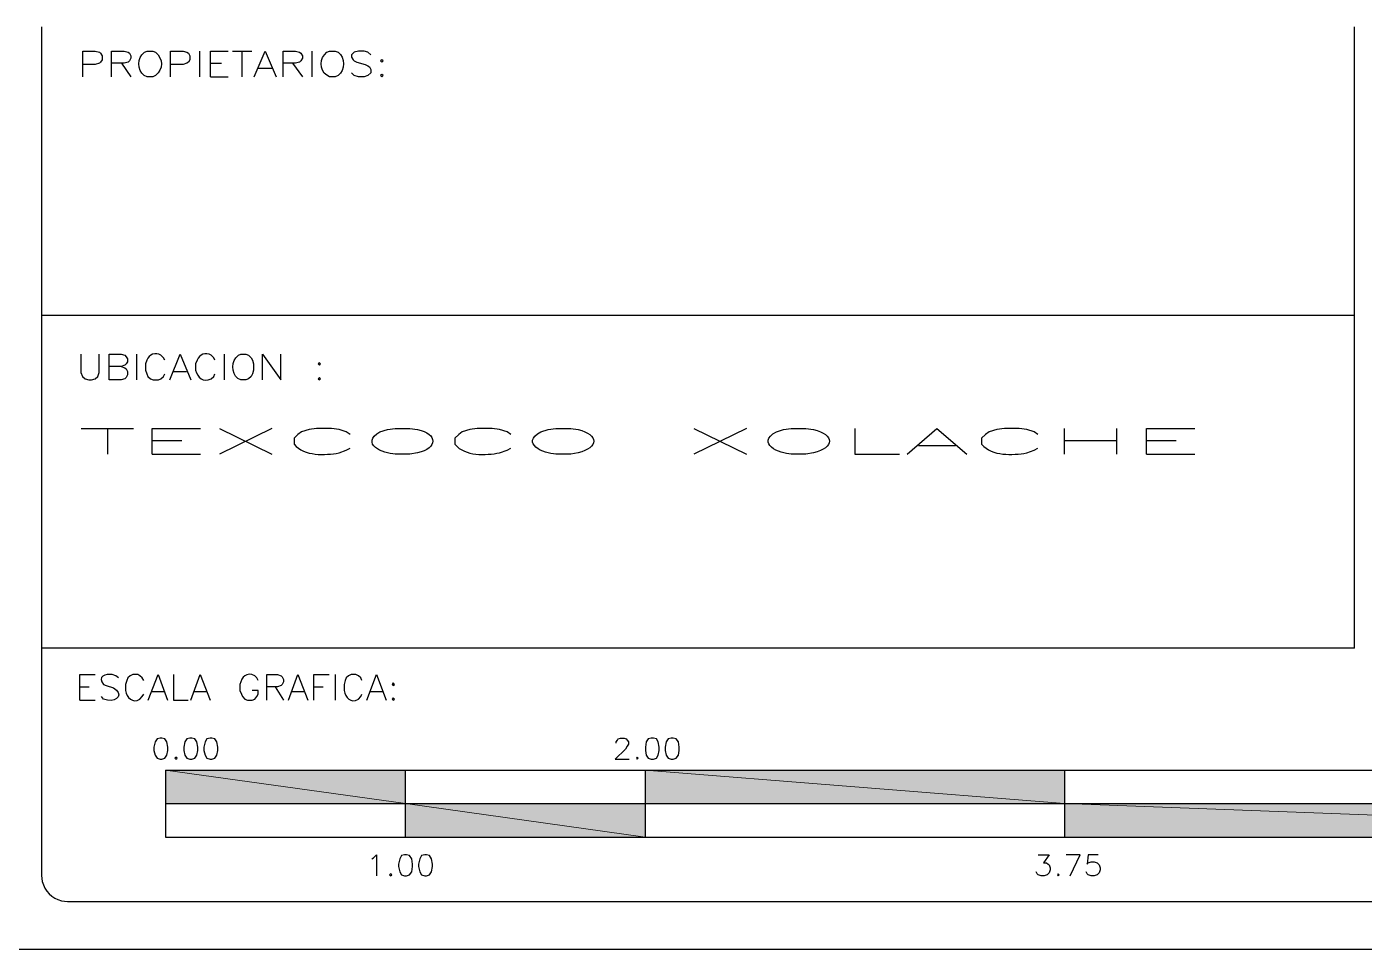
# Model space of a CAD drawing. Header units: millimetres. Extents: x -3 to 3438, y -2371 to 140.
# Drawn here: x 541.09 to 568.99, y -75.21 to -55.98 of the extents above; entities that cross this region are included whole.
import ezdxf

# ---------------------------------------------------------------- set-up
doc = ezdxf.new("R2010")
doc.units = ezdxf.units.MM
doc.layers.add('1- 1', color=1, linetype='Continuous')
doc.layers.add('1- 3', color=3, linetype='Continuous')

msp = doc.modelspace()

# ---------------------------------------------------------------- hatches: boundary and pattern name
at = {"layer": '1- 3'}
for points in [[(543.979, -71.477), (548.987, -72.172), (543.979, -72.172)], [(543.979, -71.477), (548.987, -71.477), (548.987, -72.172)], [(553.987, -71.477), (562.739, -72.172), (553.987, -72.172)], [(553.987, -71.477), (562.739, -71.477), (562.739, -72.172)], [(548.987, -72.172), (553.987, -72.875), (548.987, -72.875)], [(548.987, -72.172), (553.987, -72.172), (553.987, -72.875)], [(562.739, -72.172), (581.498, -72.875), (562.739, -72.875)], [(562.739, -72.172), (581.498, -72.172), (581.498, -72.875)]]:
    msp.add_hatch(color=256, dxfattribs=at).paths.add_polyline_path(points)

# ---------------------------------------------------------------- linework, layer by layer
at = {"layer": '1- 1', "lineweight": 25}
msp.add_lwpolyline([(294.776, 139.89), (294.776, -75.213), (584.919, -75.213), (584.919, 139.89), (294.776, 139.89)], dxfattribs=at)
at = {"layer": '1- 3', "lineweight": 25}
for points in [[(568.789, -68.933), (568.789, -55.979)], [(542.257, -57.022), (542.257, -56.485), (542.517, -56.485), (542.604, -56.508), (542.628, -56.532), (542.66, -56.587), (542.66, -56.666), (542.628, -56.714), (542.604, -56.737), (542.517, -56.769), (542.257, -56.769)], [(542.857, -57.022), (542.857, -56.485), (543.118, -56.485), (543.205, -56.508), (543.228, -56.532), (543.26, -56.587), (543.26, -56.635), (543.228, -56.69), (543.205, -56.714), (543.118, -56.737), (542.857, -56.737)], [(544.089, -57.022), (544.089, -56.485), (544.35, -56.485), (544.429, -56.508), (544.46, -56.532), (544.492, -56.587), (544.492, -56.666), (544.46, -56.714), (544.429, -56.737), (544.35, -56.769), (544.089, -56.769)], [(544.69, -56.485), (544.69, -57.022)], [(544.919, -57.022), (544.919, -56.485), (545.29, -56.485)], [(545.377, -56.485), (545.78, -56.485)], [(545.574, -56.485), (545.574, -57.022)], [(545.835, -57.022), (546.064, -56.485), (546.293, -57.022)], [(546.435, -57.022), (546.435, -56.485), (546.696, -56.485), (546.775, -56.508), (546.806, -56.532), (546.838, -56.587), (546.838, -56.635), (546.806, -56.69), (546.775, -56.714), (546.696, -56.737), (546.435, -56.737)], [(547.036, -56.485), (547.036, -57.022)], [(548.268, -56.564), (548.205, -56.508), (548.126, -56.485), (548.007, -56.485), (547.92, -56.508), (547.865, -56.564), (547.865, -56.611), (547.897, -56.666), (547.92, -56.69), (547.975, -56.714), (548.149, -56.769), (548.205, -56.793), (548.236, -56.816), (548.268, -56.872), (548.268, -56.943), (548.205, -56.998), (548.126, -57.022), (548.007, -57.022), (547.92, -56.998), (547.865, -56.943)], [(543.062, -56.737), (543.26, -57.022)], [(544.919, -56.737), (545.148, -56.737)], [(545.922, -56.84), (546.206, -56.84)], [(546.633, -56.737), (546.838, -57.022)], [(548.497, -56.666), (548.465, -56.69), (548.497, -56.714), (548.521, -56.69), (548.497, -56.666)], [(544.919, -57.022), (545.29, -57.022)], [(548.497, -56.974), (548.465, -56.998), (548.497, -57.022), (548.521, -56.998), (548.497, -56.974)], [(568.789, -61.998), (541.396, -61.998)], [(542.217, -62.804), (542.217, -63.191), (542.249, -63.27), (542.304, -63.317), (542.383, -63.341), (542.438, -63.341), (542.517, -63.317), (542.573, -63.27), (542.596, -63.191), (542.596, -62.804)], [(542.81, -63.341), (542.81, -62.804), (543.054, -62.804), (543.133, -62.827), (543.165, -62.859), (543.189, -62.906), (543.189, -62.962), (543.165, -63.009), (543.133, -63.033), (543.054, -63.064), (542.81, -63.064)], [(543.378, -62.804), (543.378, -63.341)], [(544.073, -63.341), (544.287, -62.804), (544.508, -63.341)], [(545.203, -62.804), (545.203, -63.341)], [(546.009, -63.341), (546.009, -62.804), (546.388, -63.341), (546.388, -62.804)], [(547.194, -62.985), (547.17, -63.009), (547.194, -63.033), (547.217, -63.009), (547.194, -62.985)], [(543.054, -63.064), (543.133, -63.088), (543.165, -63.112), (543.189, -63.167), (543.189, -63.238), (543.165, -63.294), (543.133, -63.317), (543.054, -63.341), (542.81, -63.341)], [(544.152, -63.167), (544.421, -63.167)], [(547.194, -63.294), (547.17, -63.317), (547.194, -63.341), (547.217, -63.317), (547.194, -63.294)], [(542.225, -64.352), (543.315, -64.352)], [(542.77, -64.352), (542.77, -64.889)], [(543.702, -64.889), (543.702, -64.352), (544.713, -64.352)], [(545.108, -64.352), (546.198, -64.889)], [(546.198, -64.352), (545.108, -64.889)], [(555.006, -64.352), (556.103, -64.889)], [(556.103, -64.352), (555.006, -64.889)], [(558.363, -64.352), (558.363, -64.889), (559.295, -64.889)], [(559.453, -64.889), (560.077, -64.352), (560.701, -64.889)], [(562.731, -64.352), (562.731, -64.889)], [(563.821, -64.352), (563.821, -64.889)], [(564.445, -64.889), (564.445, -64.352), (565.456, -64.352)], [(543.702, -64.605), (544.326, -64.605)], [(559.69, -64.707), (560.464, -64.707)], [(562.731, -64.605), (563.821, -64.605)], [(564.445, -64.605), (565.069, -64.605)], [(543.702, -64.889), (544.713, -64.889)], [(564.445, -64.889), (565.456, -64.889)], [(568.789, -68.933), (541.396, -68.933)], [(542.193, -70.023), (542.193, -69.486), (542.517, -69.486)], [(542.193, -69.739), (542.391, -69.739)], [(543.623, -70.023), (543.829, -69.486), (544.026, -70.023)], [(544.152, -69.486), (544.152, -70.023), (544.453, -70.023)], [(544.508, -70.023), (544.705, -69.486), (544.911, -70.023)], [(546.096, -70.023), (546.096, -69.486), (546.317, -69.486), (546.396, -69.51), (546.419, -69.534), (546.443, -69.589), (546.443, -69.636), (546.419, -69.692), (546.396, -69.715), (546.317, -69.739), (546.096, -69.739)], [(546.269, -69.739), (546.443, -70.023)], [(546.546, -70.023), (546.743, -69.486), (546.949, -70.023)], [(547.075, -70.023), (547.075, -69.486), (547.399, -69.486)], [(547.075, -69.739), (547.273, -69.739)], [(547.525, -69.486), (547.525, -70.023)], [(548.181, -70.023), (548.386, -69.486), (548.584, -70.023)], [(548.734, -69.66), (548.71, -69.692), (548.734, -69.715), (548.758, -69.692), (548.734, -69.66)], [(542.193, -70.023), (542.517, -70.023)], [(543.702, -69.842), (543.955, -69.842)], [(544.579, -69.842), (544.832, -69.842)], [(546.625, -69.842), (546.87, -69.842)], [(548.26, -69.842), (548.513, -69.842)], [(548.734, -69.968), (548.71, -70), (548.734, -70.023), (548.758, -70), (548.734, -69.968)], [(543.868, -70.813), (543.805, -70.829), (543.765, -70.892), (543.742, -71.003), (543.742, -71.066), (543.765, -71.169), (543.805, -71.232), (543.868, -71.248), (543.908, -71.248), (543.971, -71.232), (544.01, -71.169), (544.034, -71.066), (544.034, -71.003), (544.01, -70.892), (543.971, -70.829), (543.908, -70.813), (543.868, -70.813)], [(544.492, -70.813), (544.429, -70.829), (544.389, -70.892), (544.366, -71.003), (544.366, -71.066), (544.389, -71.169), (544.429, -71.232), (544.492, -71.248), (544.532, -71.248), (544.595, -71.232), (544.634, -71.169), (544.658, -71.066), (544.658, -71.003), (544.634, -70.892), (544.595, -70.829), (544.532, -70.813), (544.492, -70.813)], [(544.911, -70.813), (544.848, -70.829), (544.808, -70.892), (544.784, -71.003), (544.784, -71.066), (544.808, -71.169), (544.848, -71.232), (544.911, -71.248), (544.95, -71.248), (545.013, -71.232), (545.053, -71.169), (545.077, -71.066), (545.077, -71.003), (545.053, -70.892), (545.013, -70.829), (544.95, -70.813), (544.911, -70.813)], [(553.386, -70.916), (553.386, -70.892), (553.41, -70.853), (553.426, -70.829), (553.473, -70.813), (553.552, -70.813), (553.592, -70.829), (553.615, -70.853), (553.639, -70.892), (553.639, -70.94), (553.615, -70.979), (553.576, -71.042), (553.363, -71.248), (553.655, -71.248)], [(554.113, -70.813), (554.05, -70.829), (554.01, -70.892), (553.994, -71.003), (553.994, -71.066), (554.01, -71.169), (554.05, -71.232), (554.113, -71.248), (554.16, -71.248), (554.224, -71.232), (554.263, -71.169), (554.279, -71.066), (554.279, -71.003), (554.263, -70.892), (554.224, -70.829), (554.16, -70.813), (554.113, -70.813)], [(554.532, -70.813), (554.468, -70.829), (554.429, -70.892), (554.405, -71.003), (554.405, -71.066), (554.429, -71.169), (554.468, -71.232), (554.532, -71.248), (554.571, -71.248), (554.634, -71.232), (554.682, -71.169), (554.697, -71.066), (554.697, -71.003), (554.682, -70.892), (554.634, -70.829), (554.571, -70.813), (554.532, -70.813)], [(544.2, -71.208), (544.176, -71.232), (544.2, -71.248), (544.224, -71.232), (544.2, -71.208)], [(553.821, -71.208), (553.805, -71.232), (553.821, -71.248), (553.844, -71.232), (553.821, -71.208)], [(543.979, -71.477), (581.498, -71.477)], [(543.979, -71.477), (543.979, -72.875)], [(548.987, -72.875), (548.987, -71.477)], [(553.987, -71.477), (553.987, -72.875)], [(562.739, -71.477), (562.739, -72.875)], [(543.979, -72.172), (581.498, -72.172)], [(543.979, -72.875), (581.498, -72.875)], [(548.284, -73.325), (548.323, -73.309), (548.386, -73.246), (548.386, -73.681)], [(548.971, -73.246), (548.908, -73.262), (548.868, -73.325), (548.844, -73.436), (548.844, -73.491), (548.868, -73.602), (548.908, -73.665), (548.971, -73.681), (549.01, -73.681), (549.073, -73.665), (549.121, -73.602), (549.137, -73.491), (549.137, -73.436), (549.121, -73.325), (549.073, -73.262), (549.01, -73.246), (548.971, -73.246)], [(549.389, -73.246), (549.326, -73.262), (549.287, -73.325), (549.263, -73.436), (549.263, -73.491), (549.287, -73.602), (549.326, -73.665), (549.389, -73.681), (549.429, -73.681), (549.492, -73.665), (549.532, -73.602), (549.555, -73.491), (549.555, -73.436), (549.532, -73.325), (549.492, -73.262), (549.429, -73.246), (549.389, -73.246)], [(562.186, -73.246), (562.415, -73.246), (562.296, -73.412), (562.359, -73.412), (562.399, -73.436), (562.415, -73.451), (562.438, -73.515), (562.438, -73.554), (562.415, -73.617), (562.375, -73.665), (562.312, -73.681), (562.249, -73.681), (562.186, -73.665), (562.17, -73.641), (562.146, -73.602)], [(562.857, -73.681), (563.062, -73.246), (562.77, -73.246)], [(563.442, -73.246), (563.228, -73.246), (563.212, -73.436), (563.228, -73.412), (563.291, -73.388), (563.355, -73.388), (563.418, -73.412), (563.457, -73.451), (563.481, -73.515), (563.481, -73.554), (563.457, -73.617), (563.418, -73.665), (563.355, -73.681), (563.291, -73.681), (563.228, -73.665), (563.212, -73.641), (563.189, -73.602)], [(548.679, -73.641), (548.655, -73.665), (548.679, -73.681), (548.702, -73.665), (548.679, -73.641)], [(562.604, -73.641), (562.588, -73.665), (562.604, -73.681), (562.628, -73.665), (562.604, -73.641)]]:
    msp.add_lwpolyline(points, dxfattribs=at)
at = {"layer": '1- 3', "lineweight": 0}
for points in [[(543.979, -71.477), (548.987, -72.172), (543.979, -72.172)], [(543.979, -71.477), (548.987, -71.477), (548.987, -72.172)], [(553.987, -71.477), (562.739, -72.172), (553.987, -72.172)], [(553.987, -71.477), (562.739, -71.477), (562.739, -72.172)], [(548.987, -72.172), (553.987, -72.875), (548.987, -72.875)], [(548.987, -72.172), (553.987, -72.172), (553.987, -72.875)], [(562.739, -72.172), (581.498, -72.875), (562.739, -72.875)], [(562.739, -72.172), (581.498, -72.172), (581.498, -72.875)]]:
    msp.add_lwpolyline(points, dxfattribs=at)
at = {"layer": '1- 3', "lineweight": 25}
for points, knots in [([(541.396, -55.979), (541.396, -55.979), (541.396, -73.673), (541.396, -73.673), (541.396, -73.673), (541.412, -73.799), (541.412, -73.799), (541.464, -74.006), (541.607, -74.149), (541.814, -74.202), (541.814, -74.202), (541.941, -74.218), (541.941, -74.218), (541.941, -74.218), (583.378, -74.218), (583.378, -74.218), (583.634, -74.213), (583.847, -74.05), (583.908, -73.799), (583.908, -73.799), (583.923, -73.673), (583.923, -73.673), (583.923, -73.673), (583.923, -55.979), (583.923, -55.979)], [0, 0, 0, 0, 1, 1, 1, 2, 2, 2, 3, 3, 3, 4, 4, 4, 5, 5, 5, 6, 6, 6, 7, 7, 7, 8, 8, 8, 8]), ([(543.599, -56.485), (543.599, -56.485), (543.544, -56.508), (543.544, -56.508), (543.544, -56.508), (543.489, -56.564), (543.489, -56.564), (543.379, -56.698), (543.417, -56.968), (543.599, -57.022), (543.599, -57.022), (543.718, -57.022), (543.718, -57.022), (543.718, -57.022), (543.773, -56.998), (543.773, -56.998), (543.941, -56.859), (543.941, -56.648), (543.773, -56.508), (543.773, -56.508), (543.718, -56.485), (543.718, -56.485), (543.718, -56.485), (543.599, -56.485), (543.599, -56.485)], [0, 0, 0, 0, 1, 1, 1, 2, 2, 2, 3, 3, 3, 4, 4, 4, 5, 5, 5, 6, 6, 6, 7, 7, 7, 8, 8, 8, 8]), ([(547.407, -56.485), (547.407, -56.485), (547.351, -56.508), (547.351, -56.508), (547.351, -56.508), (547.296, -56.564), (547.296, -56.564), (547.169, -56.703), (547.226, -56.962), (547.407, -57.022), (547.407, -57.022), (547.525, -57.022), (547.525, -57.022), (547.525, -57.022), (547.581, -56.998), (547.581, -56.998), (547.737, -56.887), (547.737, -56.62), (547.581, -56.508), (547.581, -56.508), (547.525, -56.485), (547.525, -56.485), (547.525, -56.485), (547.407, -56.485), (547.407, -56.485)], [0, 0, 0, 0, 1, 1, 1, 2, 2, 2, 3, 3, 3, 4, 4, 4, 5, 5, 5, 6, 6, 6, 7, 7, 7, 8, 8, 8, 8]), ([(543.971, -62.93), (543.971, -62.93), (543.939, -62.883), (543.939, -62.883), (543.939, -62.883), (543.884, -62.827), (543.884, -62.827), (543.782, -62.756), (543.63, -62.81), (543.592, -62.93), (543.592, -62.93), (543.568, -63.009), (543.568, -63.009), (543.568, -63.009), (543.568, -63.136), (543.568, -63.136), (543.568, -63.136), (543.592, -63.215), (543.592, -63.215), (543.592, -63.215), (543.615, -63.27), (543.615, -63.27), (543.615, -63.27), (543.671, -63.317), (543.671, -63.317), (543.671, -63.317), (543.726, -63.341), (543.726, -63.341), (543.726, -63.341), (543.836, -63.341), (543.836, -63.341), (543.836, -63.341), (543.884, -63.317), (543.884, -63.317), (543.884, -63.317), (543.939, -63.27), (543.939, -63.27), (543.939, -63.27), (543.971, -63.215), (543.971, -63.215)], [0, 0, 0, 0, 1, 1, 1, 2, 2, 2, 3, 3, 3, 4, 4, 4, 5, 5, 5, 6, 6, 6, 7, 7, 7, 8, 8, 8, 9, 9, 9, 10, 10, 10, 11, 11, 11, 12, 12, 12, 13, 13, 13, 13]), ([(545.013, -62.93), (545.013, -62.93), (544.99, -62.883), (544.99, -62.883), (544.99, -62.883), (544.934, -62.827), (544.934, -62.827), (544.824, -62.761), (544.685, -62.807), (544.642, -62.93), (544.642, -62.93), (544.611, -63.009), (544.611, -63.009), (544.611, -63.009), (544.611, -63.136), (544.611, -63.136), (544.651, -63.302), (544.767, -63.401), (544.934, -63.317), (544.934, -63.317), (544.99, -63.27), (544.99, -63.27), (544.99, -63.27), (545.013, -63.215), (545.013, -63.215)], [0, 0, 0, 0, 1, 1, 1, 2, 2, 2, 3, 3, 3, 4, 4, 4, 5, 5, 5, 6, 6, 6, 7, 7, 7, 8, 8, 8, 8]), ([(545.551, -62.804), (545.551, -62.804), (545.503, -62.827), (545.503, -62.827), (545.503, -62.827), (545.448, -62.883), (545.448, -62.883), (545.341, -63.012), (545.374, -63.285), (545.551, -63.341), (545.551, -63.341), (545.661, -63.341), (545.661, -63.341), (545.661, -63.341), (545.716, -63.317), (545.716, -63.317), (545.716, -63.317), (545.772, -63.27), (545.772, -63.27), (545.772, -63.27), (545.795, -63.215), (545.795, -63.215), (545.795, -63.215), (545.819, -63.136), (545.819, -63.136), (545.819, -63.136), (545.819, -63.009), (545.819, -63.009), (545.819, -63.009), (545.795, -62.93), (545.795, -62.93), (545.795, -62.93), (545.772, -62.883), (545.772, -62.883), (545.772, -62.883), (545.716, -62.827), (545.716, -62.827), (545.716, -62.827), (545.661, -62.804), (545.661, -62.804), (545.661, -62.804), (545.551, -62.804), (545.551, -62.804)], [0, 0, 0, 0, 1, 1, 1, 2, 2, 2, 3, 3, 3, 4, 4, 4, 5, 5, 5, 6, 6, 6, 7, 7, 7, 8, 8, 8, 9, 9, 9, 10, 10, 10, 11, 11, 11, 12, 12, 12, 13, 13, 13, 14, 14, 14, 14]), ([(547.833, -64.478), (547.833, -64.478), (547.754, -64.423), (547.754, -64.423), (547.754, -64.423), (547.604, -64.376), (547.604, -64.376), (547.604, -64.376), (547.446, -64.352), (547.446, -64.352), (547.446, -64.352), (547.13, -64.352), (547.13, -64.352), (547.13, -64.352), (546.98, -64.376), (546.98, -64.376), (546.98, -64.376), (546.822, -64.423), (546.822, -64.423), (546.822, -64.423), (546.743, -64.478), (546.743, -64.478), (546.743, -64.478), (546.664, -64.557), (546.664, -64.557), (546.664, -64.557), (546.664, -64.684), (546.664, -64.684), (546.887, -64.943), (547.302, -64.911), (547.604, -64.865), (547.604, -64.865), (547.754, -64.81), (547.754, -64.81), (547.754, -64.81), (547.833, -64.763), (547.833, -64.763)], [0, 0, 0, 0, 1, 1, 1, 2, 2, 2, 3, 3, 3, 4, 4, 4, 5, 5, 5, 6, 6, 6, 7, 7, 7, 8, 8, 8, 9, 9, 9, 10, 10, 10, 11, 11, 11, 12, 12, 12, 12]), ([(548.773, -64.352), (548.773, -64.352), (548.615, -64.376), (548.615, -64.376), (548.615, -64.376), (548.457, -64.423), (548.457, -64.423), (548.033, -64.674), (548.519, -64.884), (548.773, -64.889), (548.773, -64.889), (549.081, -64.889), (549.081, -64.889), (549.081, -64.889), (549.239, -64.865), (549.239, -64.865), (549.668, -64.767), (549.667, -64.468), (549.239, -64.376), (549.239, -64.376), (549.081, -64.352), (549.081, -64.352), (549.081, -64.352), (548.773, -64.352), (548.773, -64.352)], [0, 0, 0, 0, 1, 1, 1, 2, 2, 2, 3, 3, 3, 4, 4, 4, 5, 5, 5, 6, 6, 6, 7, 7, 7, 8, 8, 8, 8]), ([(551.19, -64.478), (551.19, -64.478), (551.111, -64.423), (551.111, -64.423), (551.111, -64.423), (550.953, -64.376), (550.953, -64.376), (550.953, -64.376), (550.795, -64.352), (550.795, -64.352), (550.795, -64.352), (550.487, -64.352), (550.487, -64.352), (550.487, -64.352), (550.329, -64.376), (550.329, -64.376), (550.329, -64.376), (550.171, -64.423), (550.171, -64.423), (550.171, -64.423), (550.1, -64.478), (550.1, -64.478), (550.1, -64.478), (550.021, -64.557), (550.021, -64.557), (550.021, -64.557), (550.021, -64.684), (550.021, -64.684), (550.239, -64.947), (550.654, -64.909), (550.953, -64.865), (550.953, -64.865), (551.111, -64.81), (551.111, -64.81), (551.111, -64.81), (551.19, -64.763), (551.19, -64.763)], [0, 0, 0, 0, 1, 1, 1, 2, 2, 2, 3, 3, 3, 4, 4, 4, 5, 5, 5, 6, 6, 6, 7, 7, 7, 8, 8, 8, 9, 9, 9, 10, 10, 10, 11, 11, 11, 12, 12, 12, 12]), ([(552.122, -64.352), (552.122, -64.352), (551.964, -64.376), (551.964, -64.376), (551.964, -64.376), (551.814, -64.423), (551.814, -64.423), (551.372, -64.671), (551.88, -64.882), (552.122, -64.889), (552.122, -64.889), (552.438, -64.889), (552.438, -64.889), (552.438, -64.889), (552.588, -64.865), (552.588, -64.865), (553.029, -64.756), (553.028, -64.48), (552.588, -64.376), (552.588, -64.376), (552.438, -64.352), (552.438, -64.352), (552.438, -64.352), (552.122, -64.352), (552.122, -64.352)], [0, 0, 0, 0, 1, 1, 1, 2, 2, 2, 3, 3, 3, 4, 4, 4, 5, 5, 5, 6, 6, 6, 7, 7, 7, 8, 8, 8, 8]), ([(557.036, -64.352), (557.036, -64.352), (556.878, -64.376), (556.878, -64.376), (556.878, -64.376), (556.727, -64.423), (556.727, -64.423), (556.285, -64.671), (556.793, -64.882), (557.036, -64.889), (557.036, -64.889), (557.344, -64.889), (557.344, -64.889), (557.344, -64.889), (557.502, -64.865), (557.502, -64.865), (557.942, -64.756), (557.941, -64.48), (557.502, -64.376), (557.502, -64.376), (557.344, -64.352), (557.344, -64.352), (557.344, -64.352), (557.036, -64.352), (557.036, -64.352)], [0, 0, 0, 0, 1, 1, 1, 2, 2, 2, 3, 3, 3, 4, 4, 4, 5, 5, 5, 6, 6, 6, 7, 7, 7, 8, 8, 8, 8]), ([(562.178, -64.478), (562.178, -64.478), (562.107, -64.423), (562.107, -64.423), (562.107, -64.423), (561.949, -64.376), (561.949, -64.376), (561.949, -64.376), (561.791, -64.352), (561.791, -64.352), (561.791, -64.352), (561.483, -64.352), (561.483, -64.352), (561.483, -64.352), (561.325, -64.376), (561.325, -64.376), (561.325, -64.376), (561.167, -64.423), (561.167, -64.423), (561.167, -64.423), (561.088, -64.478), (561.088, -64.478), (561.088, -64.478), (561.009, -64.557), (561.009, -64.557), (561.009, -64.557), (561.009, -64.684), (561.009, -64.684), (561.231, -64.943), (561.647, -64.91), (561.949, -64.865), (561.949, -64.865), (562.107, -64.81), (562.107, -64.81), (562.107, -64.81), (562.178, -64.763), (562.178, -64.763)], [0, 0, 0, 0, 1, 1, 1, 2, 2, 2, 3, 3, 3, 4, 4, 4, 5, 5, 5, 6, 6, 6, 7, 7, 7, 8, 8, 8, 9, 9, 9, 10, 10, 10, 11, 11, 11, 12, 12, 12, 12]), ([(542.999, -69.557), (542.999, -69.557), (542.944, -69.51), (542.944, -69.51), (542.944, -69.51), (542.873, -69.486), (542.873, -69.486), (542.725, -69.468), (542.55, -69.527), (542.691, -69.692), (542.691, -69.692), (542.746, -69.715), (542.746, -69.715), (542.746, -69.715), (542.897, -69.763), (542.897, -69.763), (543.11, -69.887), (542.986, -70.057), (542.77, -70.023), (542.77, -70.023), (542.691, -70), (542.691, -70), (542.691, -70), (542.644, -69.944), (542.644, -69.944)], [0, 0, 0, 0, 1, 1, 1, 2, 2, 2, 3, 3, 3, 4, 4, 4, 5, 5, 5, 6, 6, 6, 7, 7, 7, 8, 8, 8, 8]), ([(545.914, -69.613), (545.914, -69.613), (545.89, -69.557), (545.89, -69.557), (545.89, -69.557), (545.843, -69.51), (545.843, -69.51), (545.665, -69.424), (545.579, -69.534), (545.535, -69.692), (545.535, -69.692), (545.535, -69.818), (545.535, -69.818), (545.535, -69.818), (545.566, -69.897), (545.566, -69.897), (545.566, -69.897), (545.59, -69.944), (545.59, -69.944), (545.59, -69.944), (545.637, -70), (545.637, -70), (545.637, -70), (545.693, -70.023), (545.693, -70.023), (545.693, -70.023), (545.788, -70.023), (545.788, -70.023), (545.788, -70.023), (545.843, -70), (545.843, -70), (545.843, -70), (545.89, -69.944), (545.89, -69.944), (545.89, -69.944), (545.914, -69.897), (545.914, -69.897), (545.914, -69.897), (545.914, -69.818), (545.914, -69.818), (545.914, -69.818), (545.788, -69.818), (545.788, -69.818)], [0, 0, 0, 0, 1, 1, 1, 2, 2, 2, 3, 3, 3, 4, 4, 4, 5, 5, 5, 6, 6, 6, 7, 7, 7, 8, 8, 8, 9, 9, 9, 10, 10, 10, 11, 11, 11, 12, 12, 12, 13, 13, 13, 14, 14, 14, 14]), ([(543.528, -69.613), (543.528, -69.613), (543.497, -69.557), (543.497, -69.557), (543.497, -69.557), (543.449, -69.51), (543.449, -69.51), (543.449, -69.51), (543.402, -69.486), (543.402, -69.486), (543.402, -69.486), (543.299, -69.486), (543.299, -69.486), (543.299, -69.486), (543.244, -69.51), (543.244, -69.51), (543.244, -69.51), (543.197, -69.557), (543.197, -69.557), (543.197, -69.557), (543.173, -69.613), (543.173, -69.613), (543.173, -69.613), (543.149, -69.692), (543.149, -69.692), (543.149, -69.692), (543.149, -69.818), (543.149, -69.818), (543.174, -69.969), (543.291, -70.093), (543.449, -70), (543.449, -70), (543.497, -69.944), (543.497, -69.944), (543.497, -69.944), (543.528, -69.897), (543.528, -69.897)], [0, 0, 0, 0, 1, 1, 1, 2, 2, 2, 3, 3, 3, 4, 4, 4, 5, 5, 5, 6, 6, 6, 7, 7, 7, 8, 8, 8, 9, 9, 9, 10, 10, 10, 11, 11, 11, 12, 12, 12, 12]), ([(548.078, -69.613), (548.078, -69.613), (548.054, -69.557), (548.054, -69.557), (548.054, -69.557), (548.007, -69.51), (548.007, -69.51), (548.007, -69.51), (547.952, -69.486), (547.952, -69.486), (547.952, -69.486), (547.857, -69.486), (547.857, -69.486), (547.857, -69.486), (547.802, -69.51), (547.802, -69.51), (547.802, -69.51), (547.754, -69.557), (547.754, -69.557), (547.754, -69.557), (547.731, -69.613), (547.731, -69.613), (547.731, -69.613), (547.707, -69.692), (547.707, -69.692), (547.707, -69.692), (547.707, -69.818), (547.707, -69.818), (547.736, -69.975), (547.84, -70.087), (548.007, -70), (548.007, -70), (548.054, -69.944), (548.054, -69.944), (548.054, -69.944), (548.078, -69.897), (548.078, -69.897)], [0, 0, 0, 0, 1, 1, 1, 2, 2, 2, 3, 3, 3, 4, 4, 4, 5, 5, 5, 6, 6, 6, 7, 7, 7, 8, 8, 8, 9, 9, 9, 10, 10, 10, 11, 11, 11, 12, 12, 12, 12])]:
    msp.add_open_spline(points, degree=3, knots=knots, dxfattribs=at)

doc.saveas('drawing.dxf')
